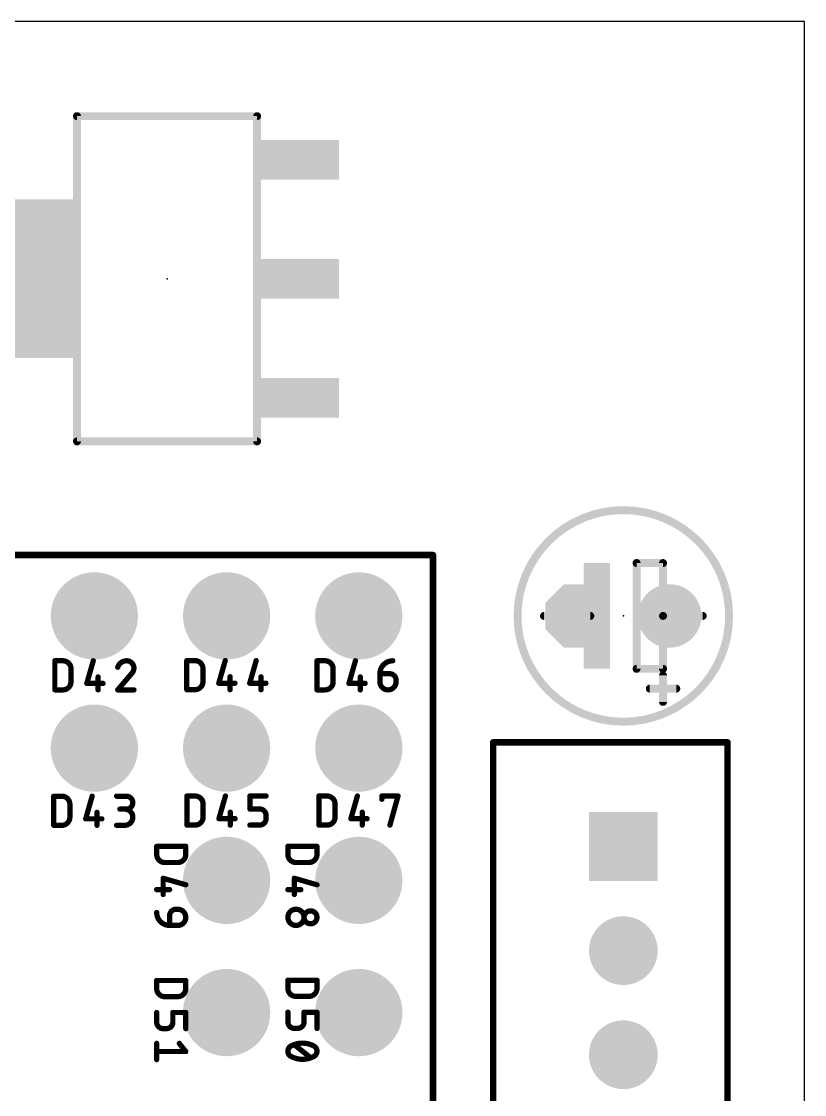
# Model space of a CAD drawing. Extents: x 0 to 2.49, y -0.29 to 2.34.
# Drawn here: x 1.895 to 2.487, y 1.338 to 2.15 of the extents above; entities that cross this region are included whole.
import ezdxf

# ---------------------------------------------------------------- set-up
doc = ezdxf.new("R2010")
doc.units = 0
for name, color, linetype in [('17', 110, 'CONTINUOUS'), ('20', 31, 'CONTINUOUS'), ('21', 253, 'CONTINUOUS'), ('23', 53, 'CONTINUOUS'), ('51', 253, 'CONTINUOUS')]:
    doc.layers.add(name, color=color, linetype=linetype)

# ---------------------------------------------------------------- blocks, each defined once
blk = doc.blocks.new('RECT')
blk.add_solid([(-0.5, -0.5), (0.5, -0.5), (-0.5, 0.5), (0.5, 0.5)])
blk = doc.blocks.new('ROUNDP')
at = {"const_width": 0.5}
blk.add_lwpolyline([(0, -0.25, 1), (0, 0.25, 1), (0, -0.25)], format="xyb", dxfattribs=at)
blk = doc.blocks.new('OCTAGONP')
at = {"const_width": 0.5}
blk.add_lwpolyline([(-0.25, -0.103553), (-0.25, 0.103553), (-0.103553, 0.25), (0.103553, 0.25), (0.25, 0.103553), (0.25, -0.103553), (0.103553, -0.25), (-0.103553, -0.25), (-0.25, -0.103553), (-0.25, 0.103553)], dxfattribs=at)
blk = doc.blocks.new('SQUAREP')
blk.add_solid([(-0.5, -0.5), (0.5, -0.5), (-0.5, 0.5), (0.5, 0.5)])

msp = doc.modelspace()

# ---------------------------------------------------------------- linework, layer by layer
at = {"layer": '20'}
for p, q in [((2.487008, 2.149606), (0, 2.149606)), ((2.487008, 0), (2.487008, 2.149606))]:
    msp.add_line(p, q, dxfattribs=at)
at = {"layer": '21'}
for points, const_width in [([(2.073071, 2.077992), (1.93685, 2.077992)], 0.006), ([(1.93685, 1.832008), (1.93685, 2.077992)], 0.006), ([(2.073071, 2.077992), (2.073071, 1.832008)], 0.006), ([(1.93685, 1.832008), (2.073071, 1.832008)], 0.006), ([(0.08, 1.746), (2.206, 1.746)], 0.005), ([(2.206, 0.25), (2.206, 1.746)], 0.005), ([(1.920096, 1.644076), (1.920096, 1.666076)], 0.004), ([(1.920096, 1.666076), (1.926207, 1.666076)], 0.004), ([(1.949165, 1.666076), (1.944276, 1.648965)], 0.004), ([(2.019883, 1.644207), (2.019883, 1.666207)], 0.004), ([(2.019883, 1.666207), (2.025994, 1.666207)], 0.004), ([(2.048952, 1.666207), (2.044063, 1.649096)], 0.004), ([(2.072352, 1.666207), (2.067463, 1.649096)], 0.004), ([(2.118326, 1.644076), (2.118326, 1.666076)], 0.004), ([(2.118326, 1.666076), (2.124437, 1.666076)], 0.004), ([(2.147395, 1.666076), (2.142506, 1.648965)], 0.004), ([(1.932318, 1.659965), (1.932318, 1.650187)], 0.004), ([(1.952831, 1.653854), (1.952831, 1.644076)], 0.004), ([(1.978064, 1.656298), (1.967676, 1.644076)], 0.004), ([(2.032105, 1.660096), (2.032105, 1.650318)], 0.004), ([(2.052618, 1.653985), (2.052618, 1.644207)], 0.004), ([(2.076018, 1.653985), (2.076018, 1.644207)], 0.004), ([(2.130548, 1.659965), (2.130548, 1.650187)], 0.004), ([(2.151061, 1.653854), (2.151061, 1.644076)], 0.004), ([(2.165906, 1.656298), (2.173239, 1.656298)], 0.004), ([(2.165906, 1.650187), (2.165906, 1.656298)], 0.004), ([(2.38, 1.655), (2.38, 1.635)], 0.006), ([(1.944276, 1.648965), (1.956498, 1.648965)], 0.004), ([(2.044063, 1.649096), (2.056285, 1.649096)], 0.004), ([(2.067463, 1.649096), (2.079685, 1.649096)], 0.004), ([(2.142506, 1.648965), (2.154728, 1.648965)], 0.004), ([(2.178128, 1.651409), (2.178128, 1.650187)], 0.004), ([(2.39, 1.645), (2.37, 1.645)], 0.006), ([(1.926207, 1.644076), (1.920096, 1.644076)], 0.004), ([(1.967676, 1.644076), (1.979898, 1.644076)], 0.004), ([(2.025994, 1.644207), (2.019883, 1.644207)], 0.004), ([(2.124437, 1.644076), (2.118326, 1.644076)], 0.004), ([(2.42874, 1.604331), (2.251575, 1.604331)], 0.005), ([(2.251575, 0.895669), (2.251575, 1.604331)], 0.005), ([(2.42874, 0.895669), (2.42874, 1.604331)], 0.005), ([(1.919254, 1.541656), (1.919254, 1.563656)], 0.004), ([(1.919254, 1.563656), (1.925365, 1.563656)], 0.004), ([(1.931476, 1.557545), (1.931476, 1.547767)], 0.004), ([(1.948323, 1.563656), (1.943434, 1.546545)], 0.004), ([(1.966834, 1.563656), (1.974167, 1.563656)], 0.004), ([(2.020008, 1.541787), (2.020008, 1.563787)], 0.004), ([(2.020008, 1.563787), (2.026119, 1.563787)], 0.004), ([(2.03223, 1.557676), (2.03223, 1.547898)], 0.004), ([(2.049077, 1.563787), (2.044188, 1.546676)], 0.004), ([(2.067588, 1.554009), (2.067588, 1.563787)], 0.004), ([(2.067588, 1.563787), (2.07981, 1.563787)], 0.004), ([(2.119811, 1.541787), (2.119811, 1.563787)], 0.004), ([(2.119811, 1.563787), (2.125922, 1.563787)], 0.004), ([(2.132033, 1.557676), (2.132033, 1.547898)], 0.004), ([(2.14888, 1.563787), (2.143991, 1.546676)], 0.004), ([(2.167391, 1.561343), (2.167391, 1.563787)], 0.004), ([(2.167391, 1.563787), (2.179613, 1.563787)], 0.004), ([(2.179613, 1.563787), (2.173502, 1.541787)], 0.004), ([(1.951989, 1.551434), (1.951989, 1.541656)], 0.004), ([(1.974167, 1.553878), (1.969278, 1.553878)], 0.004), ([(2.052743, 1.551565), (2.052743, 1.541787)], 0.004), ([(2.074921, 1.554009), (2.067588, 1.554009)], 0.004), ([(2.07981, 1.546676), (2.07981, 1.54912)], 0.004), ([(2.152546, 1.551565), (2.152546, 1.541787)], 0.004), ([(1.925365, 1.541656), (1.919254, 1.541656)], 0.004), ([(1.943434, 1.546545), (1.955656, 1.546545)], 0.004), ([(1.966834, 1.541656), (1.972945, 1.541656)], 0.004), ([(2.026119, 1.541787), (2.020008, 1.541787)], 0.004), ([(2.044188, 1.546676), (2.05641, 1.546676)], 0.004), ([(2.067588, 1.541787), (2.074921, 1.541787)], 0.004), ([(2.125922, 1.541787), (2.119811, 1.541787)], 0.004), ([(2.143991, 1.546676), (2.156213, 1.546676)], 0.004), ([(1.997119, 1.525734), (2.019119, 1.525734)], 0.004), ([(1.997119, 1.519623), (1.997119, 1.525734)], 0.004), ([(2.019119, 1.525734), (2.019119, 1.519623)], 0.004), ([(2.096332, 1.525734), (2.118332, 1.525734)], 0.004), ([(2.096332, 1.519623), (2.096332, 1.525734)], 0.004), ([(2.118332, 1.525734), (2.118332, 1.519623)], 0.004), ([(2.013008, 1.513512), (2.00323, 1.513512)], 0.004), ([(2.112221, 1.513512), (2.102443, 1.513512)], 0.004), ([(2.019119, 1.496665), (2.002008, 1.501554)], 0.004), ([(2.002008, 1.501554), (2.002008, 1.489332)], 0.004), ([(2.118332, 1.496665), (2.101221, 1.501554)], 0.004), ([(2.101221, 1.501554), (2.101221, 1.489332)], 0.004), ([(2.006897, 1.492999), (1.997119, 1.492999)], 0.004), ([(2.10611, 1.492999), (2.096332, 1.492999)], 0.004), ([(2.011786, 1.478154), (2.013008, 1.478154)], 0.004), ([(2.006897, 1.465932), (2.006897, 1.473266)], 0.004), ([(2.013008, 1.465932), (2.006897, 1.465932)], 0.004), ([(1.997119, 1.424258), (2.019119, 1.424258)], 0.004), ([(1.997119, 1.418147), (1.997119, 1.424258)], 0.004), ([(2.019119, 1.424258), (2.019119, 1.418147)], 0.004), ([(2.096332, 1.424475), (2.118332, 1.424475)], 0.004), ([(2.096332, 1.418364), (2.096332, 1.424475)], 0.004), ([(2.118332, 1.424475), (2.118332, 1.418364)], 0.004), ([(2.013008, 1.412036), (2.00323, 1.412036)], 0.004), ([(2.112221, 1.412253), (2.102443, 1.412253)], 0.004), ([(1.997119, 1.400078), (1.997119, 1.392745)], 0.004), ([(2.009341, 1.392745), (2.009341, 1.400078)], 0.004), ([(2.009341, 1.400078), (2.019119, 1.400078)], 0.004), ([(2.019119, 1.400078), (2.019119, 1.387856)], 0.004), ([(2.096332, 1.400295), (2.096332, 1.392962)], 0.004), ([(2.108554, 1.392962), (2.108554, 1.400295)], 0.004), ([(2.108554, 1.400295), (2.118332, 1.400295)], 0.004), ([(2.118332, 1.400295), (2.118332, 1.388073)], 0.004), ([(2.002008, 1.387856), (2.004452, 1.387856)], 0.004), ([(2.101221, 1.388073), (2.103665, 1.388073)], 0.004), ([(1.997119, 1.376678), (1.997119, 1.364456)], 0.004), ([(2.019119, 1.370567), (1.997119, 1.370567)], 0.004), ([(2.01423, 1.376678), (2.019119, 1.370567)], 0.004), ([(2.101221, 1.375673), (2.113443, 1.365895)], 0.004)]:
    msp.add_lwpolyline(points, dxfattribs=dict(at, const_width=const_width))
for points, const_width in [([(1.93685, 2.079492, 1), (1.93685, 2.076492)], 0.003), ([(1.93835, 2.077992, 1), (1.93535, 2.077992)], 0.003), ([(2.074571, 2.077992, 1), (2.071571, 2.077992)], 0.003), ([(2.073071, 2.076492, 1), (2.073071, 2.079492)], 0.003), ([(1.93685, 1.833508, 1), (1.93685, 1.830508)], 0.003), ([(2.073071, 1.830508, 1), (2.073071, 1.833508)], 0.003), ([(1.93535, 1.832008, 1), (1.93835, 1.832008)], 0.003), ([(2.071571, 1.832008, 1), (2.074571, 1.832008)], 0.003), ([(2.35, 1.62, 1), (2.35, 1.78, 1), (2.35, 1.62)], 0.006), ([(2.20725, 1.746, 1), (2.20475, 1.746)], 0.0025), ([(2.206, 1.74475, 1), (2.206, 1.74725)], 0.0025), ([(1.921096, 1.666076, 1), (1.919096, 1.666076)], 0.002), ([(1.920096, 1.667076, 1), (1.920096, 1.665076)], 0.002), ([(1.932318, 1.659965, 0.414219), (1.926207, 1.666076)], 0.004), ([(1.926207, 1.667076, 1), (1.926207, 1.665076)], 0.002), ([(1.926207, 1.665076, 1), (1.926207, 1.667076)], 0.002), ([(1.950126, 1.665801, 1), (1.948203, 1.666351)], 0.002), ([(1.974398, 1.666076, 0.325185), (1.967676, 1.661187)], 0.004), ([(1.979898, 1.660576, 0.414214), (1.974398, 1.666076)], 0.004), ([(1.974398, 1.667076, 1), (1.974398, 1.665076)], 0.002), ([(1.974398, 1.665076, 1), (1.974398, 1.667076)], 0.002), ([(2.020883, 1.666207, 1), (2.018883, 1.666207)], 0.002), ([(2.019883, 1.667207, 1), (2.019883, 1.665207)], 0.002), ([(2.032105, 1.660096, 0.414219), (2.025994, 1.666207)], 0.004), ([(2.025994, 1.667207, 1), (2.025994, 1.665207)], 0.002), ([(2.025994, 1.665207, 1), (2.025994, 1.667207)], 0.002), ([(2.049913, 1.665932, 1), (2.04799, 1.666482)], 0.002), ([(2.073313, 1.665932, 1), (2.07139, 1.666482)], 0.002), ([(2.119326, 1.666076, 1), (2.117326, 1.666076)], 0.002), ([(2.118326, 1.667076, 1), (2.118326, 1.665076)], 0.002), ([(2.130548, 1.659965, 0.414219), (2.124437, 1.666076)], 0.004), ([(2.124437, 1.667076, 1), (2.124437, 1.665076)], 0.002), ([(2.124437, 1.665076, 1), (2.124437, 1.667076)], 0.002), ([(2.148356, 1.665801, 1), (2.146433, 1.666351)], 0.002), ([(2.175683, 1.666076, 0.41421), (2.165906, 1.656298)], 0.004), ([(2.175683, 1.665076, 1), (2.175683, 1.667076)], 0.002), ([(1.933318, 1.659965, 1), (1.931318, 1.659965)], 0.002), ([(1.931318, 1.659965, 1), (1.933318, 1.659965)], 0.002), ([(1.953831, 1.653854, 1), (1.951831, 1.653854)], 0.002), ([(1.966724, 1.661495, 1), (1.968627, 1.660879)], 0.002), ([(1.978064, 1.656298, 0.205267), (1.979898, 1.660576)], 0.004), ([(1.977375, 1.657022, 1), (1.978754, 1.655574)], 0.002), ([(1.978826, 1.655651, 1), (1.977303, 1.656946)], 0.002), ([(1.980898, 1.660576, 1), (1.978898, 1.660576)], 0.002), ([(1.978898, 1.660576, 1), (1.980898, 1.660576)], 0.002), ([(2.033105, 1.660096, 1), (2.031105, 1.660096)], 0.002), ([(2.031105, 1.660096, 1), (2.033105, 1.660096)], 0.002), ([(2.053618, 1.653985, 1), (2.051618, 1.653985)], 0.002), ([(2.077018, 1.653985, 1), (2.075018, 1.653985)], 0.002), ([(2.131548, 1.659965, 1), (2.129548, 1.659965)], 0.002), ([(2.129548, 1.659965, 1), (2.131548, 1.659965)], 0.002), ([(2.152061, 1.653854, 1), (2.150061, 1.653854)], 0.002), ([(2.165906, 1.657298, 1), (2.165906, 1.655298)], 0.002), ([(2.166906, 1.656298, 1), (2.164906, 1.656298)], 0.002), ([(2.164906, 1.656298, 1), (2.166906, 1.656298)], 0.002), ([(2.178128, 1.651409, 0.414214), (2.173239, 1.656298)], 0.004), ([(2.173239, 1.657298, 1), (2.173239, 1.655298)], 0.002), ([(2.173239, 1.655298, 1), (2.173239, 1.657298)], 0.002), ([(2.3815, 1.655, 1), (2.3785, 1.655)], 0.003), ([(1.926207, 1.644076, 0.414208), (1.932318, 1.650187)], 0.004), ([(1.933318, 1.650187, 1), (1.931318, 1.650187)], 0.002), ([(1.931318, 1.650187, 1), (1.933318, 1.650187)], 0.002), ([(1.943314, 1.64924, 1), (1.945237, 1.64869)], 0.002), ([(1.944276, 1.649965, 1), (1.944276, 1.647965)], 0.002), ([(1.956498, 1.647965, 1), (1.956498, 1.649965)], 0.002), ([(2.025994, 1.644207, 0.414208), (2.032105, 1.650318)], 0.004), ([(2.033105, 1.650318, 1), (2.031105, 1.650318)], 0.002), ([(2.031105, 1.650318, 1), (2.033105, 1.650318)], 0.002), ([(2.044063, 1.650096, 1), (2.044063, 1.648096)], 0.002), ([(2.043101, 1.64937, 1), (2.045024, 1.648821)], 0.002), ([(2.056285, 1.648096, 1), (2.056285, 1.650096)], 0.002), ([(2.067463, 1.650096, 1), (2.067463, 1.648096)], 0.002), ([(2.066501, 1.64937, 1), (2.068424, 1.648821)], 0.002), ([(2.079685, 1.648096, 1), (2.079685, 1.650096)], 0.002), ([(2.124437, 1.644076, 0.414208), (2.130548, 1.650187)], 0.004), ([(2.131548, 1.650187, 1), (2.129548, 1.650187)], 0.002), ([(2.129548, 1.650187, 1), (2.131548, 1.650187)], 0.002), ([(2.141544, 1.64924, 1), (2.143467, 1.64869)], 0.002), ([(2.142506, 1.649965, 1), (2.142506, 1.647965)], 0.002), ([(2.154728, 1.647965, 1), (2.154728, 1.649965)], 0.002), ([(2.165906, 1.650187, 1), (2.178128, 1.650187)], 0.004), ([(2.166906, 1.650187, 1), (2.164906, 1.650187)], 0.002), ([(2.164906, 1.650187, 1), (2.166906, 1.650187)], 0.002), ([(2.179128, 1.651409, 1), (2.177128, 1.651409)], 0.002), ([(2.177128, 1.651409, 1), (2.179128, 1.651409)], 0.002), ([(2.179128, 1.650187, 1), (2.177128, 1.650187)], 0.002), ([(2.177128, 1.650187, 1), (2.179128, 1.650187)], 0.002), ([(2.37, 1.6465, 1), (2.37, 1.6435)], 0.003), ([(2.39, 1.6435, 1), (2.39, 1.6465)], 0.003), ([(1.920096, 1.645076, 1), (1.920096, 1.643076)], 0.002), ([(1.919096, 1.644076, 1), (1.921096, 1.644076)], 0.002), ([(1.926207, 1.645076, 1), (1.926207, 1.643076)], 0.002), ([(1.926207, 1.643076, 1), (1.926207, 1.645076)], 0.002), ([(1.951831, 1.644076, 1), (1.953831, 1.644076)], 0.002), ([(1.967676, 1.645076, 1), (1.967676, 1.643076)], 0.002), ([(1.966914, 1.644724, 1), (1.968438, 1.643428)], 0.002), ([(1.979898, 1.643076, 1), (1.979898, 1.645076)], 0.002), ([(2.019883, 1.645207, 1), (2.019883, 1.643207)], 0.002), ([(2.018883, 1.644207, 1), (2.020883, 1.644207)], 0.002), ([(2.025994, 1.645207, 1), (2.025994, 1.643207)], 0.002), ([(2.025994, 1.643207, 1), (2.025994, 1.645207)], 0.002), ([(2.051618, 1.644207, 1), (2.053618, 1.644207)], 0.002), ([(2.075018, 1.644207, 1), (2.077018, 1.644207)], 0.002), ([(2.118326, 1.645076, 1), (2.118326, 1.643076)], 0.002), ([(2.117326, 1.644076, 1), (2.119326, 1.644076)], 0.002), ([(2.124437, 1.645076, 1), (2.124437, 1.643076)], 0.002), ([(2.124437, 1.643076, 1), (2.124437, 1.645076)], 0.002), ([(2.150061, 1.644076, 1), (2.152061, 1.644076)], 0.002), ([(2.3785, 1.635, 1), (2.3815, 1.635)], 0.003), ([(2.251575, 1.605581, 1), (2.251575, 1.603081)], 0.0025), ([(2.252825, 1.604331, 1), (2.250325, 1.604331)], 0.0025), ([(2.42999, 1.604331, 1), (2.42749, 1.604331)], 0.0025), ([(2.42874, 1.603081, 1), (2.42874, 1.605581)], 0.0025), ([(1.920254, 1.563656, 1), (1.918254, 1.563656)], 0.002), ([(1.919254, 1.564656, 1), (1.919254, 1.562656)], 0.002), ([(1.931476, 1.557545, 0.414219), (1.925365, 1.563656)], 0.004), ([(1.925365, 1.564656, 1), (1.925365, 1.562656)], 0.002), ([(1.925365, 1.562656, 1), (1.925365, 1.564656)], 0.002), ([(1.932476, 1.557545, 1), (1.930476, 1.557545)], 0.002), ([(1.930476, 1.557545, 1), (1.932476, 1.557545)], 0.002), ([(1.949284, 1.563381, 1), (1.947361, 1.563931)], 0.002), ([(1.966834, 1.564656, 1), (1.966834, 1.562656)], 0.002), ([(1.974167, 1.553878, 1), (1.974167, 1.563656)], 0.004), ([(1.974167, 1.564656, 1), (1.974167, 1.562656)], 0.002), ([(1.974167, 1.562656, 1), (1.974167, 1.564656)], 0.002), ([(2.021008, 1.563787, 1), (2.019008, 1.563787)], 0.002), ([(2.020008, 1.564787, 1), (2.020008, 1.562787)], 0.002), ([(2.03223, 1.557676, 0.414219), (2.026119, 1.563787)], 0.004), ([(2.026119, 1.564787, 1), (2.026119, 1.562787)], 0.002), ([(2.026119, 1.562787, 1), (2.026119, 1.564787)], 0.002), ([(2.03323, 1.557676, 1), (2.03123, 1.557676)], 0.002), ([(2.03123, 1.557676, 1), (2.03323, 1.557676)], 0.002), ([(2.050038, 1.563512, 1), (2.048115, 1.564062)], 0.002), ([(2.068588, 1.563787, 1), (2.066588, 1.563787)], 0.002), ([(2.067588, 1.564787, 1), (2.067588, 1.562787)], 0.002), ([(2.07981, 1.562787, 1), (2.07981, 1.564787)], 0.002), ([(2.120811, 1.563787, 1), (2.118811, 1.563787)], 0.002), ([(2.119811, 1.564787, 1), (2.119811, 1.562787)], 0.002), ([(2.132033, 1.557676, 0.414219), (2.125922, 1.563787)], 0.004), ([(2.125922, 1.564787, 1), (2.125922, 1.562787)], 0.002), ([(2.125922, 1.562787, 1), (2.125922, 1.564787)], 0.002), ([(2.133033, 1.557676, 1), (2.131033, 1.557676)], 0.002), ([(2.131033, 1.557676, 1), (2.133033, 1.557676)], 0.002), ([(2.149841, 1.563512, 1), (2.147918, 1.564062)], 0.002), ([(2.168391, 1.563787, 1), (2.166391, 1.563787)], 0.002), ([(2.167391, 1.564787, 1), (2.167391, 1.562787)], 0.002), ([(2.166391, 1.561343, 1), (2.168391, 1.561343)], 0.002), ([(2.180576, 1.563519, 1), (2.178649, 1.564055)], 0.002), ([(2.179613, 1.562787, 1), (2.179613, 1.564787)], 0.002), ([(1.952989, 1.551434, 1), (1.950989, 1.551434)], 0.002), ([(1.969278, 1.554878, 1), (1.969278, 1.552878)], 0.002), ([(1.972945, 1.541656, 1), (1.972945, 1.553878)], 0.004), ([(1.972945, 1.554878, 1), (1.972945, 1.552878)], 0.002), ([(1.974167, 1.554878, 1), (1.974167, 1.552878)], 0.002), ([(1.974167, 1.552878, 1), (1.974167, 1.554878)], 0.002), ([(2.053743, 1.551565, 1), (2.051743, 1.551565)], 0.002), ([(2.067588, 1.555009, 1), (2.067588, 1.553009)], 0.002), ([(2.066588, 1.554009, 1), (2.068588, 1.554009)], 0.002), ([(2.07981, 1.54912, 0.414214), (2.074921, 1.554009)], 0.004), ([(2.074921, 1.555009, 1), (2.074921, 1.553009)], 0.002), ([(2.074921, 1.553009, 1), (2.074921, 1.555009)], 0.002), ([(2.08081, 1.54912, 1), (2.07881, 1.54912)], 0.002), ([(2.153546, 1.551565, 1), (2.151546, 1.551565)], 0.002), ([(1.919254, 1.542656, 1), (1.919254, 1.540656)], 0.002), ([(1.918254, 1.541656, 1), (1.920254, 1.541656)], 0.002), ([(1.925365, 1.541656, 0.414208), (1.931476, 1.547767)], 0.004), ([(1.925365, 1.542656, 1), (1.925365, 1.540656)], 0.002), ([(1.925365, 1.540656, 1), (1.925365, 1.542656)], 0.002), ([(1.932476, 1.547767, 1), (1.930476, 1.547767)], 0.002), ([(1.930476, 1.547767, 1), (1.932476, 1.547767)], 0.002), ([(1.943434, 1.547545, 1), (1.943434, 1.545545)], 0.002), ([(1.942472, 1.546819, 1), (1.944395, 1.54627)], 0.002), ([(1.950989, 1.541656, 1), (1.952989, 1.541656)], 0.002), ([(1.955656, 1.545545, 1), (1.955656, 1.547545)], 0.002), ([(1.966834, 1.542656, 1), (1.966834, 1.540656)], 0.002), ([(1.972945, 1.542656, 1), (1.972945, 1.540656)], 0.002), ([(1.972945, 1.540656, 1), (1.972945, 1.542656)], 0.002), ([(2.020008, 1.542787, 1), (2.020008, 1.540787)], 0.002), ([(2.019008, 1.541787, 1), (2.021008, 1.541787)], 0.002), ([(2.026119, 1.541787, 0.414208), (2.03223, 1.547898)], 0.004), ([(2.026119, 1.542787, 1), (2.026119, 1.540787)], 0.002), ([(2.026119, 1.540787, 1), (2.026119, 1.542787)], 0.002), ([(2.03323, 1.547898, 1), (2.03123, 1.547898)], 0.002), ([(2.03123, 1.547898, 1), (2.03323, 1.547898)], 0.002), ([(2.043226, 1.546951, 1), (2.045149, 1.546401)], 0.002), ([(2.044188, 1.547676, 1), (2.044188, 1.545676)], 0.002), ([(2.051743, 1.541787, 1), (2.053743, 1.541787)], 0.002), ([(2.05641, 1.545676, 1), (2.05641, 1.547676)], 0.002), ([(2.067588, 1.542787, 1), (2.067588, 1.540787)], 0.002), ([(2.074921, 1.541787, 0.414206), (2.07981, 1.546676)], 0.004), ([(2.074921, 1.542787, 1), (2.074921, 1.540787)], 0.002), ([(2.074921, 1.540787, 1), (2.074921, 1.542787)], 0.002), ([(2.07881, 1.54912, 1), (2.08081, 1.54912)], 0.002), ([(2.08081, 1.546676, 1), (2.07881, 1.546676)], 0.002), ([(2.07881, 1.546676, 1), (2.08081, 1.546676)], 0.002), ([(2.119811, 1.542787, 1), (2.119811, 1.540787)], 0.002), ([(2.118811, 1.541787, 1), (2.120811, 1.541787)], 0.002), ([(2.125922, 1.541787, 0.414208), (2.132033, 1.547898)], 0.004), ([(2.125922, 1.542787, 1), (2.125922, 1.540787)], 0.002), ([(2.125922, 1.540787, 1), (2.125922, 1.542787)], 0.002), ([(2.133033, 1.547898, 1), (2.131033, 1.547898)], 0.002), ([(2.131033, 1.547898, 1), (2.133033, 1.547898)], 0.002), ([(2.143029, 1.546951, 1), (2.144952, 1.546401)], 0.002), ([(2.143991, 1.547676, 1), (2.143991, 1.545676)], 0.002), ([(2.151546, 1.541787, 1), (2.153546, 1.541787)], 0.002), ([(2.156213, 1.545676, 1), (2.156213, 1.547676)], 0.002), ([(2.172538, 1.542055, 1), (2.174465, 1.541519)], 0.002), ([(1.997119, 1.526734, 1), (1.997119, 1.524734)], 0.002), ([(1.998119, 1.525734, 1), (1.996119, 1.525734)], 0.002), ([(2.020119, 1.525734, 1), (2.018119, 1.525734)], 0.002), ([(2.019119, 1.524734, 1), (2.019119, 1.526734)], 0.002), ([(2.096332, 1.526734, 1), (2.096332, 1.524734)], 0.002), ([(2.097332, 1.525734, 1), (2.095332, 1.525734)], 0.002), ([(2.119332, 1.525734, 1), (2.117332, 1.525734)], 0.002), ([(2.118332, 1.524734, 1), (2.118332, 1.526734)], 0.002), ([(1.997119, 1.519623, 0.414214), (2.00323, 1.513512)], 0.004), ([(1.998119, 1.519623, 1), (1.996119, 1.519623)], 0.002), ([(1.996119, 1.519623, 1), (1.998119, 1.519623)], 0.002), ([(2.013008, 1.513512, 0.414219), (2.019119, 1.519623)], 0.004), ([(2.020119, 1.519623, 1), (2.018119, 1.519623)], 0.002), ([(2.018119, 1.519623, 1), (2.020119, 1.519623)], 0.002), ([(2.096332, 1.519623, 0.414214), (2.102443, 1.513512)], 0.004), ([(2.097332, 1.519623, 1), (2.095332, 1.519623)], 0.002), ([(2.095332, 1.519623, 1), (2.097332, 1.519623)], 0.002), ([(2.112221, 1.513512, 0.414219), (2.118332, 1.519623)], 0.004), ([(2.119332, 1.519623, 1), (2.117332, 1.519623)], 0.002), ([(2.117332, 1.519623, 1), (2.119332, 1.519623)], 0.002), ([(2.00323, 1.514512, 1), (2.00323, 1.512512)], 0.002), ([(2.00323, 1.512512, 1), (2.00323, 1.514512)], 0.002), ([(2.013008, 1.514512, 1), (2.013008, 1.512512)], 0.002), ([(2.013008, 1.512512, 1), (2.013008, 1.514512)], 0.002), ([(2.102443, 1.514512, 1), (2.102443, 1.512512)], 0.002), ([(2.102443, 1.512512, 1), (2.102443, 1.514512)], 0.002), ([(2.112221, 1.514512, 1), (2.112221, 1.512512)], 0.002), ([(2.112221, 1.512512, 1), (2.112221, 1.514512)], 0.002), ([(2.002282, 1.502516, 1), (2.001733, 1.500593)], 0.002), ([(2.003008, 1.501554, 1), (2.001008, 1.501554)], 0.002), ([(2.101495, 1.502516, 1), (2.100946, 1.500593)], 0.002), ([(2.102221, 1.501554, 1), (2.100221, 1.501554)], 0.002), ([(1.997119, 1.493999, 1), (1.997119, 1.491999)], 0.002), ([(2.006897, 1.491999, 1), (2.006897, 1.493999)], 0.002), ([(2.018844, 1.495704, 1), (2.019394, 1.497627)], 0.002), ([(2.096332, 1.493999, 1), (2.096332, 1.491999)], 0.002), ([(2.10611, 1.491999, 1), (2.10611, 1.493999)], 0.002), ([(2.118057, 1.495704, 1), (2.118607, 1.497627)], 0.002), ([(2.001008, 1.489332, 1), (2.003008, 1.489332)], 0.002), ([(2.100221, 1.489332, 1), (2.102221, 1.489332)], 0.002), ([(1.997119, 1.47571, 0.414214), (2.006897, 1.465932)], 0.004), ([(1.998119, 1.47571, 1), (1.996119, 1.47571)], 0.002), ([(2.011786, 1.478154, 0.414221), (2.006897, 1.473266)], 0.004), ([(2.011786, 1.479154, 1), (2.011786, 1.477154)], 0.002), ([(2.011786, 1.477154, 1), (2.011786, 1.479154)], 0.002), ([(2.013008, 1.465932, 1), (2.013008, 1.478154)], 0.004), ([(2.013008, 1.479154, 1), (2.013008, 1.477154)], 0.002), ([(2.013008, 1.477154, 1), (2.013008, 1.479154)], 0.002), ([(2.102443, 1.478154, 1), (2.102443, 1.465932)], 0.004), ([(2.102443, 1.465932, 1), (2.102443, 1.478154)], 0.004), ([(2.102443, 1.479154, 1), (2.102443, 1.477154)], 0.002), ([(2.102443, 1.477154, 1), (2.102443, 1.479154)], 0.002), ([(2.113443, 1.476932, 1), (2.113443, 1.467154)], 0.004), ([(2.113443, 1.467154, 1), (2.113443, 1.476932)], 0.004), ([(2.113443, 1.477932, 1), (2.113443, 1.475932)], 0.002), ([(2.113443, 1.475932, 1), (2.113443, 1.477932)], 0.002), ([(2.007897, 1.473266, 1), (2.005897, 1.473266)], 0.002), ([(2.005897, 1.473266, 1), (2.007897, 1.473266)], 0.002), ([(2.113443, 1.468154, 1), (2.113443, 1.466154)], 0.002), ([(2.113443, 1.466154, 1), (2.113443, 1.468154)], 0.002), ([(2.006897, 1.466932, 1), (2.006897, 1.464932)], 0.002), ([(2.005897, 1.465932, 1), (2.007897, 1.465932)], 0.002), ([(2.006897, 1.464932, 1), (2.006897, 1.466932)], 0.002), ([(2.013008, 1.466932, 1), (2.013008, 1.464932)], 0.002), ([(2.013008, 1.464932, 1), (2.013008, 1.466932)], 0.002), ([(2.102443, 1.466932, 1), (2.102443, 1.464932)], 0.002), ([(2.102443, 1.464932, 1), (2.102443, 1.466932)], 0.002), ([(1.997119, 1.425258, 1), (1.997119, 1.423258)], 0.002), ([(1.998119, 1.424258, 1), (1.996119, 1.424258)], 0.002), ([(2.020119, 1.424258, 1), (2.018119, 1.424258)], 0.002), ([(2.019119, 1.423258, 1), (2.019119, 1.425258)], 0.002), ([(2.096332, 1.425475, 1), (2.096332, 1.423475)], 0.002), ([(2.097332, 1.424475, 1), (2.095332, 1.424475)], 0.002), ([(2.096332, 1.418364, 0.414214), (2.102443, 1.412253)], 0.004), ([(2.097332, 1.418364, 1), (2.095332, 1.418364)], 0.002), ([(2.112221, 1.412253, 0.414219), (2.118332, 1.418364)], 0.004), ([(2.119332, 1.424475, 1), (2.117332, 1.424475)], 0.002), ([(2.119332, 1.418364, 1), (2.117332, 1.418364)], 0.002), ([(2.118332, 1.423475, 1), (2.118332, 1.425475)], 0.002), ([(1.997119, 1.418147, 0.414214), (2.00323, 1.412036)], 0.004), ([(1.998119, 1.418147, 1), (1.996119, 1.418147)], 0.002), ([(1.996119, 1.418147, 1), (1.998119, 1.418147)], 0.002), ([(2.00323, 1.413036, 1), (2.00323, 1.411036)], 0.002), ([(2.00323, 1.411036, 1), (2.00323, 1.413036)], 0.002), ([(2.013008, 1.412036, 0.414219), (2.019119, 1.418147)], 0.004), ([(2.013008, 1.413036, 1), (2.013008, 1.411036)], 0.002), ([(2.013008, 1.411036, 1), (2.013008, 1.413036)], 0.002), ([(2.020119, 1.418147, 1), (2.018119, 1.418147)], 0.002), ([(2.018119, 1.418147, 1), (2.020119, 1.418147)], 0.002), ([(2.095332, 1.418364, 1), (2.097332, 1.418364)], 0.002), ([(2.102443, 1.413253, 1), (2.102443, 1.411253)], 0.002), ([(2.102443, 1.411253, 1), (2.102443, 1.413253)], 0.002), ([(2.112221, 1.413253, 1), (2.112221, 1.411253)], 0.002), ([(2.112221, 1.411253, 1), (2.112221, 1.413253)], 0.002), ([(2.117332, 1.418364, 1), (2.119332, 1.418364)], 0.002), ([(1.998119, 1.400078, 1), (1.996119, 1.400078)], 0.002), ([(2.010341, 1.400078, 1), (2.008341, 1.400078)], 0.002), ([(2.009341, 1.401078, 1), (2.009341, 1.399078)], 0.002), ([(2.020119, 1.400078, 1), (2.018119, 1.400078)], 0.002), ([(2.019119, 1.399078, 1), (2.019119, 1.401078)], 0.002), ([(2.097332, 1.400295, 1), (2.095332, 1.400295)], 0.002), ([(2.109554, 1.400295, 1), (2.107554, 1.400295)], 0.002), ([(2.108554, 1.401295, 1), (2.108554, 1.399295)], 0.002), ([(2.119332, 1.400295, 1), (2.117332, 1.400295)], 0.002), ([(2.118332, 1.399295, 1), (2.118332, 1.401295)], 0.002), ([(1.997119, 1.392745, 0.414199), (2.002008, 1.387856)], 0.004), ([(1.998119, 1.392745, 1), (1.996119, 1.392745)], 0.002), ([(1.996119, 1.392745, 1), (1.998119, 1.392745)], 0.002), ([(2.002008, 1.388856, 1), (2.002008, 1.386856)], 0.002), ([(2.002008, 1.386856, 1), (2.002008, 1.388856)], 0.002), ([(2.004452, 1.387856, 0.414221), (2.009341, 1.392745)], 0.004), ([(2.004452, 1.388856, 1), (2.004452, 1.386856)], 0.002), ([(2.004452, 1.386856, 1), (2.004452, 1.388856)], 0.002), ([(2.010341, 1.392745, 1), (2.008341, 1.392745)], 0.002), ([(2.008341, 1.392745, 1), (2.010341, 1.392745)], 0.002), ([(2.018119, 1.387856, 1), (2.020119, 1.387856)], 0.002), ([(2.096332, 1.392962, 0.414199), (2.101221, 1.388073)], 0.004), ([(2.097332, 1.392962, 1), (2.095332, 1.392962)], 0.002), ([(2.095332, 1.392962, 1), (2.097332, 1.392962)], 0.002), ([(2.101221, 1.389073, 1), (2.101221, 1.387073)], 0.002), ([(2.101221, 1.387073, 1), (2.101221, 1.389073)], 0.002), ([(2.103665, 1.388073, 0.414221), (2.108554, 1.392962)], 0.004), ([(2.103665, 1.389073, 1), (2.103665, 1.387073)], 0.002), ([(2.103665, 1.387073, 1), (2.103665, 1.389073)], 0.002), ([(2.109554, 1.392962, 1), (2.107554, 1.392962)], 0.002), ([(2.107554, 1.392962, 1), (2.109554, 1.392962)], 0.002), ([(2.117332, 1.388073, 1), (2.119332, 1.388073)], 0.002), ([(1.998119, 1.376678, 1), (1.996119, 1.376678)], 0.002), ([(1.997119, 1.371567, 1), (1.997119, 1.369567)], 0.002), ([(2.015011, 1.377303, 1), (2.013449, 1.376054)], 0.002), ([(2.018338, 1.369942, 1), (2.0199, 1.371192)], 0.002), ([(2.019119, 1.369567, 1), (2.019119, 1.371567)], 0.002), ([(2.099387, 1.375062, 0.320459), (2.096332, 1.370784)], 0.004), ([(2.096332, 1.370784, 0.320464), (2.099387, 1.366507)], 0.004), ([(2.097332, 1.370784, 1), (2.095332, 1.370784)], 0.002), ([(2.095332, 1.370784, 1), (2.097332, 1.370784)], 0.002), ([(2.107332, 1.376895, 0.113882), (2.099387, 1.375062)], 0.004), ([(2.098949, 1.375961, 1), (2.099826, 1.374163)], 0.002), ([(2.099712, 1.374116, 1), (2.099063, 1.376008)], 0.002), ([(2.101845, 1.376454, 1), (2.100596, 1.374892)], 0.002), ([(2.115276, 1.375062, 0.113886), (2.107332, 1.376895)], 0.004), ([(2.107332, 1.377895, 1), (2.107332, 1.375895)], 0.002), ([(2.107332, 1.375895, 1), (2.107332, 1.377895)], 0.002), ([(2.118332, 1.370784, 0.320466), (2.115276, 1.375062)], 0.004), ([(2.115601, 1.376008, 1), (2.114952, 1.374116)], 0.002), ([(2.115276, 1.366507, 0.320471), (2.118332, 1.370784)], 0.004), ([(2.114838, 1.374163, 1), (2.115715, 1.375961)], 0.002), ([(2.119332, 1.370784, 1), (2.117332, 1.370784)], 0.002), ([(2.117332, 1.370784, 1), (2.119332, 1.370784)], 0.002), ([(1.996119, 1.364456, 1), (1.998119, 1.364456)], 0.002), ([(2.099387, 1.366507, 0.113891), (2.107332, 1.364673)], 0.004), ([(2.099826, 1.367405, 1), (2.098949, 1.365608)], 0.002), ([(2.099063, 1.365561, 1), (2.099712, 1.367452)], 0.002), ([(2.107332, 1.364673, 0.113894), (2.115276, 1.366507)], 0.004), ([(2.107332, 1.365673, 1), (2.107332, 1.363673)], 0.002), ([(2.107332, 1.363673, 1), (2.107332, 1.365673)], 0.002), ([(2.112818, 1.365114, 1), (2.114068, 1.366676)], 0.002), ([(2.114952, 1.367452, 1), (2.115601, 1.365561)], 0.002), ([(2.115715, 1.365608, 1), (2.114838, 1.367405)], 0.002)]:
    msp.add_lwpolyline(points, format="xyb", dxfattribs=dict(at, const_width=const_width))
at = {"layer": '23'}
for p in [(2.005, 1.955), (2.35, 1.7)]:
    msp.add_point(p, dxfattribs=at)
at = {"layer": '51', "const_width": 0.006}
for points in [[(2.38, 1.74), (2.36, 1.74)], [(2.36, 1.74), (2.36, 1.66)], [(2.38, 1.7), (2.38, 1.74)], [(2.325, 1.7), (2.29, 1.7)], [(2.41, 1.7), (2.38, 1.7)], [(2.38, 1.66), (2.38, 1.7)], [(2.36, 1.66), (2.38, 1.66)]]:
    msp.add_lwpolyline(points, dxfattribs=at)
at = {"layer": '51', "const_width": 0.003}
for points in [[(2.36, 1.7415, 1), (2.36, 1.7385)], [(2.3615, 1.74, 1), (2.3585, 1.74)], [(2.3815, 1.74, 1), (2.3785, 1.74)], [(2.38, 1.7385, 1), (2.38, 1.7415)], [(2.29, 1.7015, 1), (2.29, 1.6985)], [(2.325, 1.6985, 1), (2.325, 1.7015)], [(2.38, 1.7015, 1), (2.38, 1.6985)], [(2.3815, 1.7, 1), (2.3785, 1.7)], [(2.3785, 1.7, 1), (2.3815, 1.7)], [(2.41, 1.6985, 1), (2.41, 1.7015)], [(2.36, 1.6615, 1), (2.36, 1.6585)], [(2.3585, 1.66, 1), (2.3615, 1.66)], [(2.3785, 1.66, 1), (2.3815, 1.66)], [(2.38, 1.6585, 1), (2.38, 1.6615)]]:
    msp.add_lwpolyline(points, format="xyb", dxfattribs=at)

# ---------------------------------------------------------------- block references
at = {"layer": '17', "xscale": 0.066, "yscale": 0.066}
for p in [(1.95, 1.7), (1.95, 1.7), (2.05, 1.7), (2.05, 1.7), (2.15, 1.7), (2.15, 1.7), (1.95, 1.6), (1.95, 1.6), (2.05, 1.6), (2.05, 1.6), (2.15, 1.6), (2.15, 1.6), (2.05, 1.5), (2.05, 1.5), (2.15, 1.5), (2.15, 1.5), (2.05, 1.4), (2.05, 1.4), (2.15, 1.4), (2.15, 1.4)]:
    msp.add_blockref('ROUNDP', p, dxfattribs=at)
at = {"layer": '17'}
for name, p, xscale, yscale, rotation in [('OCTAGONP', (2.315, 1.7), 0.048, 0.048, 180), ('OCTAGONP', (2.315, 1.7), 0.048, 0.048, 180), ('ROUNDP', (2.385, 1.7), 0.048, 0.048, 180), ('ROUNDP', (2.385, 1.7), 0.048, 0.048, 180), ('SQUAREP', (2.35, 1.525591), 0.052, 0.052, 90), ('SQUAREP', (2.35, 1.525591), 0.052, 0.052, 90), ('ROUNDP', (2.35, 1.44685), 0.052, 0.052, 90), ('ROUNDP', (2.35, 1.44685), 0.052, 0.052, 90), ('ROUNDP', (2.35, 1.36811), 0.052, 0.052, 90), ('ROUNDP', (2.35, 1.36811), 0.052, 0.052, 90)]:
    msp.add_blockref(name, p, dxfattribs=dict(at, xscale=xscale, yscale=yscale, rotation=rotation))
at = {"layer": '51'}
for p, xscale, yscale, rotation in [((2.105, 2.045), 0.03, 0.06, 90), ((1.905, 1.955), 0.12, 0.06, 90), ((2.105, 1.955), 0.03, 0.06, 90), ((2.105, 1.865), 0.03, 0.06, 90), ((2.33, 1.7), 0.02, 0.08, 180)]:
    msp.add_blockref('RECT', p, dxfattribs=dict(at, xscale=xscale, yscale=yscale, rotation=rotation))

doc.saveas('drawing.dxf')
